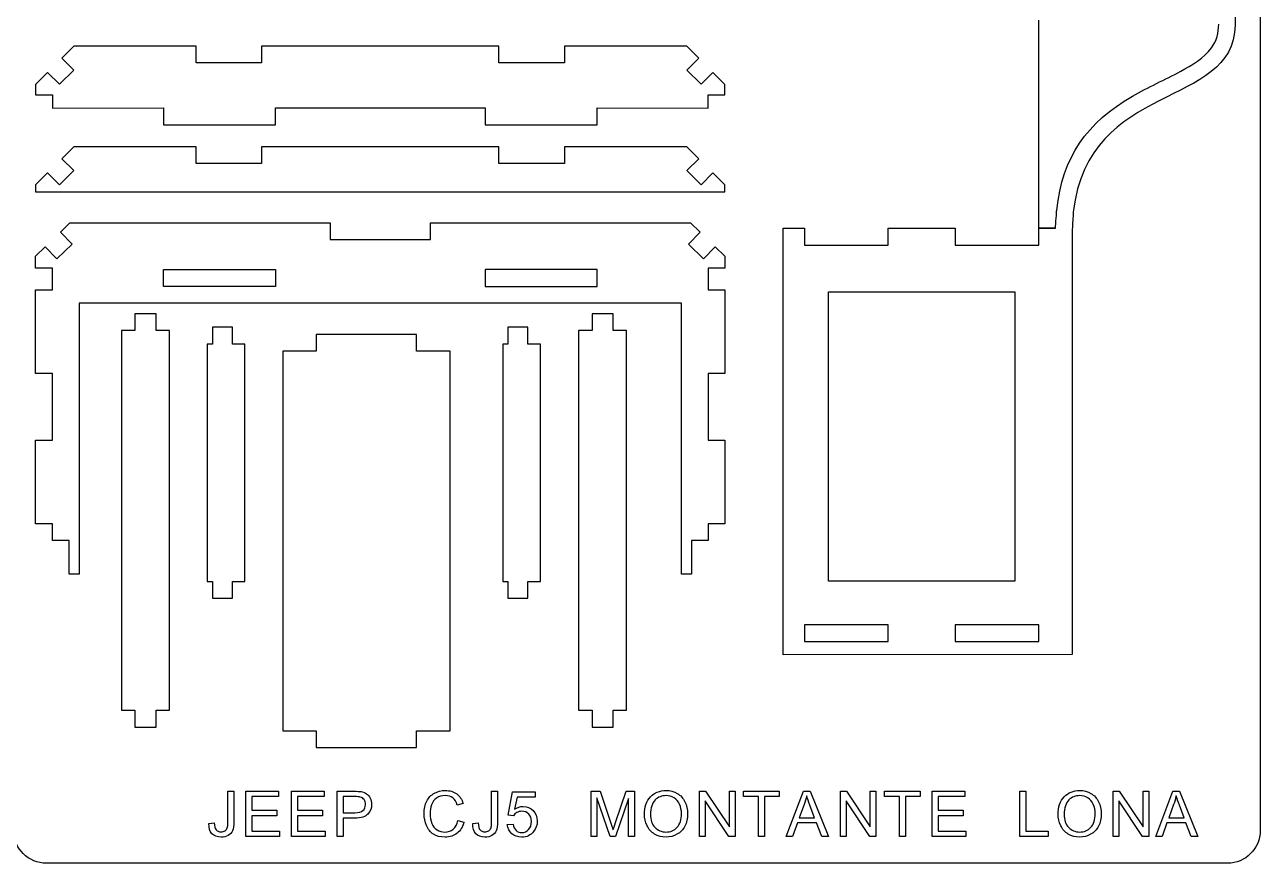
# Model space of a CAD drawing. Extents: x 5 to 585, y 8 to 489.
# Drawn here: x 390 to 578.3, y 7.9 to 135.8 of the extents above; entities that cross this region are included whole.
import ezdxf

# ---------------------------------------------------------------- set-up
doc = ezdxf.new("R2010")
doc.units = 0
doc.layers.get('0').update_dxf_attribs({"linetype": 'CONTINUOUS'})

msp = doc.modelspace()

# ---------------------------------------------------------------- linework, layer by layer
at = {"color": 5}
for p, q in [((578.326484, 292.93164), (578.326484, 12.93164)), ((573.326484, 7.93164), (393.326484, 7.93164))]:
    msp.add_line(p, q, dxfattribs=at)
at = {"color": 3}
for p, q in [((544.573089, 135.756221), (544.573089, 136.476321)), ((544.573089, 135.036121), (544.573089, 135.756221)), ((544.573089, 134.316021), (544.573089, 135.036121)), ((544.573089, 133.595921), (544.573089, 134.316021)), ((397.508484, 132.49604), (395.680084, 130.66764)), ((416.131284, 132.49604), (397.508484, 132.49604)), ((416.131284, 129.94604), (416.131284, 132.49604)), ((462.287184, 132.49604), (426.131284, 132.49604)), ((426.131284, 132.49604), (426.131284, 129.94604)), ((462.287184, 129.94604), (462.287184, 132.49604)), ((490.910084, 132.49604), (472.287184, 132.49604)), ((472.287184, 132.49604), (472.287184, 129.94604)), ((492.738484, 130.66764), (490.910084, 132.49604)), ((544.573089, 132.875821), (544.573089, 133.595921)), ((544.573089, 132.155721), (544.573089, 132.875821)), ((544.573089, 131.435621), (544.573089, 132.155721)), ((395.680084, 130.66764), (397.482884, 128.86474)), ((426.131284, 129.94604), (416.131284, 129.94604)), ((472.287184, 129.94604), (462.287184, 129.94604)), ((490.935684, 128.86474), (492.738484, 130.66764)), ((544.573089, 130.715521), (544.573089, 131.435621)), ((544.573089, 129.995421), (544.573089, 130.715521)), ((544.573089, 129.275321), (544.573089, 129.995421)), ((393.516684, 128.50414), (391.688284, 126.67564)), ((395.319484, 126.70134), (393.516684, 128.50414)), ((397.482884, 128.86474), (395.319484, 126.70134)), ((493.099084, 126.70134), (490.935684, 128.86474)), ((494.901884, 128.50414), (493.099084, 126.70134)), ((496.730284, 126.67564), (494.901884, 128.50414)), ((544.573089, 128.555221), (544.573089, 129.275321)), ((544.573089, 127.835121), (544.573089, 128.555221)), ((391.688284, 126.67564), (391.688284, 125.09674)), ((496.730384, 125.09674), (496.730284, 126.67564)), ((544.573089, 127.115021), (544.573089, 127.835121)), ((544.573089, 126.394921), (544.573089, 127.115021)), ((544.573089, 125.674721), (544.573089, 126.394921)), ((391.688284, 125.09674), (394.237784, 125.09664)), ((394.237784, 125.09664), (394.237784, 123.07094)), ((494.180784, 125.09664), (496.730384, 125.09674)), ((494.180784, 123.07094), (494.180784, 125.09664)), ((544.573089, 124.954621), (544.573089, 125.674721)), ((544.573089, 124.234521), (544.573089, 124.954621)), ((394.237784, 123.07094), (411.170584, 123.07864)), ((411.170584, 123.07864), (411.170584, 120.52064)), ((428.215884, 120.52064), (428.215884, 123.07864)), ((428.215884, 123.07864), (460.202784, 123.07864)), ((460.202784, 123.07864), (460.202784, 120.52064)), ((477.247984, 120.52064), (477.247984, 123.07864)), ((477.247984, 123.07864), (494.180784, 123.07094)), ((544.573089, 123.514421), (544.573089, 124.234521)), ((544.573089, 122.794321), (544.573089, 123.514421)), ((544.573089, 122.074221), (544.573089, 122.794321)), ((411.170584, 120.52064), (428.215884, 120.52064)), ((460.202784, 120.52064), (477.247984, 120.52064)), ((544.573089, 121.354121), (544.573089, 122.074221)), ((544.573089, 120.634021), (544.573089, 121.354121)), ((544.573089, 119.913921), (544.573089, 120.634021)), ((544.573089, 119.193821), (544.573089, 119.913921)), ((544.573089, 118.473721), (544.573089, 119.193821)), ((397.508484, 117.17844), (395.679984, 115.35004)), ((416.131284, 117.17844), (397.508484, 117.17844)), ((416.131284, 114.62844), (416.131284, 117.17844)), ((462.287184, 117.17844), (426.131284, 117.17844)), ((426.131284, 117.17844), (426.131284, 114.62844)), ((462.287184, 114.62844), (462.287184, 117.17844)), ((490.909984, 117.17844), (472.287184, 117.17844)), ((472.287184, 117.17844), (472.287184, 114.62844)), ((492.738384, 115.35004), (490.909984, 117.17844)), ((544.573089, 117.753621), (544.573089, 118.473721)), ((544.573089, 117.033521), (544.573089, 117.753621)), ((544.573089, 116.313421), (544.573089, 117.033521)), ((395.679984, 115.35004), (397.482784, 113.54724)), ((490.935584, 113.54724), (492.738384, 115.35004)), ((544.573089, 115.593321), (544.573089, 116.313421)), ((544.573089, 114.873221), (544.573089, 115.593321)), ((544.573089, 114.153021), (544.573089, 114.873221)), ((393.516584, 113.18664), (391.688184, 111.35814)), ((395.319384, 111.38384), (393.516584, 113.18664)), ((397.482784, 113.54724), (395.319384, 111.38384)), ((426.131284, 114.62844), (416.131284, 114.62844)), ((472.287184, 114.62844), (462.287184, 114.62844)), ((493.098984, 111.38384), (490.935584, 113.54724)), ((494.901784, 113.18664), (493.098984, 111.38384)), ((496.730284, 111.35814), (494.901784, 113.18664)), ((544.573089, 113.432921), (544.573089, 114.153021)), ((544.573089, 112.712821), (544.573089, 113.432921)), ((391.688184, 111.35814), (391.688184, 110.30214)), ((496.730284, 110.30214), (496.730284, 111.35814)), ((544.573089, 111.992721), (544.573089, 112.712821)), ((544.573089, 111.272621), (544.573089, 111.992721)), ((544.573089, 110.552521), (544.573089, 111.272621)), ((391.688184, 110.30214), (496.730284, 110.30214)), ((544.573089, 109.832421), (544.573089, 110.552521)), ((544.573489, 104.733221), (544.573089, 109.832421)), ((395.455684, 104.15364), (396.915784, 105.57784)), ((396.915784, 105.57784), (436.560484, 105.57774)), ((436.560484, 105.57774), (436.560484, 103.02814)), ((451.857884, 105.57774), (491.502584, 105.57784)), ((451.857884, 103.02814), (451.857884, 105.57774)), ((491.502584, 105.57784), (492.962684, 104.15364)), ((397.235984, 102.32854), (395.455684, 104.15364)), ((492.962684, 104.15364), (491.182384, 102.32854)), ((505.593589, 39.730321), (505.592989, 104.733321)), ((505.592989, 104.733321), (508.866789, 104.733321)), ((508.866789, 104.733321), (508.866789, 102.183721)), ((521.620789, 102.183721), (521.620789, 104.733321)), ((521.620789, 104.733321), (531.819089, 104.733221)), ((531.819089, 104.733221), (531.818989, 102.183621)), ((544.572989, 102.183621), (544.573089, 104.733221)), ((544.617189, 104.733221), (544.573489, 104.733221)), ((544.630289, 104.733221), (544.617189, 104.733221)), ((544.647189, 104.733221), (544.630289, 104.733221)), ((544.661589, 104.733221), (544.647189, 104.733221)), ((544.679489, 104.733221), (544.661589, 104.733221)), ((544.699089, 104.733221), (544.679489, 104.733221)), ((544.720089, 104.733221), (544.699089, 104.733221)), ((544.742689, 104.733221), (544.720089, 104.733221)), ((544.766689, 104.733221), (544.742689, 104.733221)), ((544.792089, 104.733221), (544.766689, 104.733221)), ((544.818889, 104.733221), (544.792089, 104.733221)), ((544.847089, 104.733221), (544.818889, 104.733221)), ((544.876589, 104.733221), (544.847089, 104.733221)), ((544.907489, 104.733221), (544.876589, 104.733221)), ((544.939589, 104.733221), (544.907489, 104.733221)), ((544.972989, 104.733221), (544.939589, 104.733221)), ((545.007589, 104.733221), (544.972989, 104.733221)), ((545.043389, 104.733221), (545.007589, 104.733221)), ((545.080389, 104.733221), (545.043389, 104.733221)), ((545.118489, 104.733221), (545.080389, 104.733221)), ((545.157689, 104.733221), (545.118489, 104.733221)), ((545.197989, 104.733221), (545.157689, 104.733221)), ((545.239389, 104.733221), (545.197989, 104.733221)), ((545.281689, 104.733221), (545.239389, 104.733221)), ((545.325089, 104.733221), (545.281689, 104.733221)), ((545.368089, 104.733221), (545.325089, 104.733221)), ((545.414689, 104.733221), (545.368089, 104.733221)), ((545.460789, 104.733221), (545.414689, 104.733221)), ((545.507889, 104.733221), (545.460789, 104.733221)), ((545.555689, 104.733221), (545.507889, 104.733221)), ((545.604389, 104.733221), (545.555689, 104.733221)), ((545.653889, 104.733221), (545.604389, 104.733221)), ((545.704189, 104.733221), (545.653889, 104.733221)), ((545.755089, 104.733221), (545.704189, 104.733221)), ((545.806789, 104.733221), (545.755089, 104.733221)), ((545.859089, 104.733221), (545.806789, 104.733221)), ((545.912089, 104.733221), (545.859089, 104.733221)), ((545.965689, 104.733221), (545.912089, 104.733221)), ((546.019889, 104.733221), (545.965689, 104.733221)), ((546.079589, 104.733221), (546.019889, 104.733221)), ((546.129889, 104.733221), (546.079589, 104.733221)), ((546.185689, 104.733221), (546.129889, 104.733221)), ((546.241889, 104.733221), (546.185689, 104.733221)), ((546.298589, 104.733221), (546.241889, 104.733221)), ((546.355589, 104.733221), (546.298589, 104.733221)), ((546.413089, 104.733221), (546.355589, 104.733221)), ((546.470889, 104.733221), (546.413089, 104.733221)), ((546.528989, 104.733221), (546.470889, 104.733221)), ((546.587389, 104.733221), (546.528989, 104.733221)), ((546.646089, 104.733221), (546.587389, 104.733221)), ((546.704989, 104.733221), (546.646089, 104.733221)), ((546.764089, 104.733221), (546.704989, 104.733221)), ((546.801989, 104.733221), (546.764089, 104.733221)), ((546.823389, 104.733221), (546.801989, 104.733221)), ((546.882889, 104.733221), (546.823389, 104.733221)), ((546.942389, 104.733221), (546.882889, 104.733221)), ((547.002089, 104.733221), (546.942389, 104.733221)), ((547.061789, 104.733221), (547.002089, 104.733221)), ((547.121489, 104.733221), (547.061789, 104.733221)), ((549.672189, 104.614121), (549.671689, 39.748021)), ((391.688184, 100.47854), (393.148184, 101.90274)), ((393.148184, 101.90274), (394.928484, 100.07764)), ((394.928484, 100.07764), (397.235984, 102.32854)), ((436.560484, 103.02814), (451.857884, 103.02814)), ((491.182384, 102.32854), (493.489884, 100.07764)), ((493.489884, 100.07764), (495.270184, 101.90274)), ((495.270184, 101.90274), (496.730284, 100.47854)), ((508.866789, 102.183721), (521.620789, 102.183721)), ((531.818989, 102.183621), (544.572989, 102.183621)), ((391.687884, 98.65244), (391.688184, 100.47854)), ((496.730284, 100.47854), (496.730484, 98.65244)), ((394.237384, 98.65204), (391.687884, 98.65244)), ((394.236884, 95.37914), (394.237384, 98.65204)), ((496.730484, 98.65244), (494.180984, 98.65204)), ((494.180984, 98.65204), (494.181584, 95.37914)), ((391.687584, 82.62554), (391.687284, 95.37964)), ((391.687284, 95.37964), (394.236884, 95.37914)), ((494.181584, 95.37914), (496.731184, 95.37964)), ((496.731184, 95.37964), (496.730884, 82.62554)), ((512.538689, 50.935121), (512.538289, 95.045021)), ((512.538289, 95.045021), (540.901589, 95.044921)), ((540.901589, 95.044921), (540.901389, 50.934921)), ((490.101384, 93.33974), (398.316984, 93.33974)), ((398.316984, 93.33974), (398.316984, 52.02454)), ((490.101384, 52.02454), (490.101384, 93.33974)), ((410.042684, 91.68654), (406.819184, 91.68654)), ((406.819184, 91.68654), (406.819184, 89.13704)), ((410.042684, 89.13704), (410.042684, 91.68654)), ((479.707384, 91.68654), (476.483884, 91.68654)), ((476.483884, 91.68654), (476.483884, 89.13704)), ((479.707384, 89.13704), (479.707384, 91.68654)), ((406.819184, 89.13704), (404.779584, 89.13704)), ((404.779584, 89.13704), (404.779584, 31.25884)), ((412.082384, 89.13704), (410.042684, 89.13704)), ((412.082384, 31.25884), (412.082384, 89.13704)), ((421.689084, 89.64594), (418.629584, 89.64594)), ((418.629584, 89.64594), (418.629584, 87.09634)), ((421.688984, 87.09634), (421.689084, 89.64594)), ((434.454484, 88.54944), (434.453384, 85.99984)), ((449.752384, 88.54944), (434.454484, 88.54944)), ((449.753584, 85.99984), (449.752384, 88.54944)), ((466.720884, 89.64594), (463.661384, 89.64594)), ((463.661384, 89.64594), (463.661384, 87.09634)), ((466.720784, 87.09634), (466.720884, 89.64594)), ((476.483884, 89.13704), (474.444284, 89.13704)), ((474.444284, 89.13704), (474.444284, 31.25884)), ((481.747084, 89.13704), (479.707384, 89.13704)), ((481.747084, 31.25884), (481.747084, 89.13704)), ((417.846584, 87.09634), (417.846484, 50.88024)), ((418.629584, 87.09634), (417.846584, 87.09634)), ((423.589984, 87.09624), (421.688984, 87.09634)), ((423.589984, 50.88014), (423.589984, 87.09624)), ((462.878384, 87.09634), (462.878284, 50.88024)), ((463.661384, 87.09634), (462.878384, 87.09634)), ((468.621784, 87.09624), (466.720784, 87.09634)), ((468.621784, 50.88014), (468.621784, 87.09624)), ((429.370184, 86.00254), (429.354184, 28.12964)), ((434.453384, 85.99984), (429.370184, 86.00254)), ((454.836784, 86.00254), (449.753584, 85.99984)), ((454.849384, 28.12964), (454.836784, 86.00254)), ((394.237184, 82.62554), (391.687584, 82.62554)), ((394.237184, 72.42724), (394.237184, 82.62554)), ((496.730884, 82.62554), (494.181184, 82.62554)), ((494.181184, 82.62554), (494.181184, 72.42724)), ((391.688184, 59.67314), (391.687584, 72.42724)), ((391.687584, 72.42724), (394.237184, 72.42724)), ((494.181184, 72.42724), (496.730884, 72.42724)), ((496.730884, 72.42724), (496.730284, 59.67314)), ((394.237184, 59.67444), (391.688184, 59.67314)), ((394.237684, 57.12484), (394.237184, 59.67444)), ((494.181184, 59.67444), (494.180584, 57.12484)), ((496.730284, 59.67314), (494.181184, 59.67444)), ((396.787284, 57.12364), (394.237684, 57.12484)), ((396.787284, 52.02454), (396.787284, 57.12364)), ((494.180584, 57.12484), (491.631184, 57.12364)), ((491.631184, 57.12364), (491.631184, 52.02454)), ((398.316984, 52.02454), (396.787284, 52.02454)), ((417.846484, 50.88024), (418.629584, 50.88014)), ((418.629584, 50.88014), (418.629584, 48.33074)), ((421.688984, 48.33074), (421.688984, 50.88014)), ((421.688984, 50.88014), (423.589984, 50.88014)), ((462.878284, 50.88024), (463.661384, 50.88014)), ((463.661384, 50.88014), (463.661384, 48.33074)), ((466.720784, 48.33074), (466.720784, 50.88014)), ((466.720784, 50.88014), (468.621784, 50.88014)), ((491.631184, 52.02454), (490.101384, 52.02454)), ((540.901389, 50.934921), (512.538689, 50.935121)), ((418.629584, 48.33074), (421.688984, 48.33074)), ((463.661384, 48.33074), (466.720784, 48.33074)), ((549.671689, 39.748021), (505.593589, 39.730321)), ((404.779584, 31.25884), (406.819184, 31.25884)), ((406.819184, 31.25884), (406.819184, 28.70924)), ((410.042684, 28.70924), (410.042684, 31.25884)), ((410.042684, 31.25884), (412.082384, 31.25884)), ((474.444284, 31.25884), (476.483884, 31.25884)), ((476.483884, 31.25884), (476.483884, 28.70924)), ((479.707384, 28.70924), (479.707384, 31.25884)), ((479.707384, 31.25884), (481.747084, 31.25884)), ((406.819184, 28.70924), (410.042684, 28.70924)), ((476.483884, 28.70924), (479.707384, 28.70924)), ((429.354184, 28.12964), (434.453284, 28.12834)), ((434.453284, 28.12834), (434.452384, 25.57904)), ((449.750284, 28.12834), (454.849384, 28.12964)), ((449.750984, 25.57904), (449.750284, 28.12834)), ((434.452384, 25.57904), (449.750984, 25.57904))]:
    msp.add_line(p, q, dxfattribs=at)
at = {"color": 7}
for p, q in [((411.170484, 95.88934), (411.170484, 98.43894)), ((411.170484, 98.43894), (428.215784, 98.43894)), ((428.215784, 98.43894), (428.215784, 95.88934)), ((477.247884, 98.43894), (460.202684, 98.43894)), ((460.202684, 98.43894), (460.202684, 95.88934)), ((477.247884, 95.88934), (477.247884, 98.43894)), ((428.215784, 95.88934), (411.170484, 95.88934)), ((460.202684, 95.88934), (477.247884, 95.88934)), ((508.866489, 44.306221), (508.866489, 41.756621)), ((521.620589, 44.306221), (508.866489, 44.306221)), ((521.620589, 41.756621), (521.620589, 44.306221)), ((544.573689, 44.302521), (531.818889, 44.306121)), ((531.818889, 44.306121), (531.818889, 41.756521)), ((544.572789, 41.756521), (544.573689, 44.302521)), ((508.866489, 41.756621), (521.620589, 41.756621)), ((531.818889, 41.756521), (544.572789, 41.756521))]:
    msp.add_line(p, q, dxfattribs=at)
at = {"color": 0}
for p, q in [((420.977218, 14.183348), (420.977218, 18.916722)), ((420.977218, 18.916722), (421.889546, 18.916722)), ((421.889546, 18.916722), (421.889546, 14.226281)), ((423.735669, 12.036694), (423.735669, 18.916722)), ((423.735669, 18.916722), (428.694441, 18.916722)), ((428.694441, 18.916722), (428.694441, 18.100993)), ((430.701564, 12.036694), (430.701564, 18.916722)), ((430.701564, 18.916722), (435.660336, 18.916722)), ((435.660336, 18.916722), (435.660336, 18.100993)), ((437.635258, 12.036694), (437.635258, 18.916722)), ((437.635258, 18.916722), (440.23271, 18.916722)), ((461.18406, 14.183348), (461.18406, 18.916722)), ((461.18406, 18.916722), (462.096388, 18.916722)), ((462.096388, 18.916722), (462.096388, 14.226281)), ((463.717112, 15.288875), (464.382575, 18.830856)), ((464.382575, 18.830856), (467.806489, 18.830856)), ((467.806489, 18.830856), (467.806489, 18.02586)), ((476.350175, 12.036694), (476.350175, 18.916722)), ((476.350175, 18.916722), (477.7133, 18.916722)), ((477.7133, 18.916722), (479.355491, 14.043816)), ((480.053154, 14.129682), (481.695345, 18.916722)), ((481.695345, 18.916722), (482.929671, 18.916722)), ((482.929671, 18.916722), (482.929671, 12.036694)), ((492.847216, 12.036694), (492.847216, 18.916722)), ((492.847216, 18.916722), (493.781011, 18.916722)), ((493.781011, 18.916722), (497.408857, 13.507152)), ((497.408857, 13.507152), (497.408857, 18.916722)), ((497.408857, 18.916722), (498.278252, 18.916722)), ((498.278252, 18.916722), (498.278252, 12.036694)), ((499.576978, 18.100993), (499.576978, 18.916722)), ((499.576978, 18.916722), (505.018748, 18.916722)), ((505.018748, 18.916722), (505.018748, 18.100993)), ((506.081342, 12.036694), (508.710994, 18.916722)), ((508.710994, 18.916722), (509.709188, 18.916722)), ((509.709188, 18.916722), (512.521306, 12.036694)), ((514.324496, 12.036694), (514.324496, 18.916722)), ((514.324496, 18.916722), (515.25829, 18.916722)), ((515.25829, 18.916722), (518.886137, 13.507152)), ((518.886137, 13.507152), (518.886137, 18.916722)), ((518.886137, 18.916722), (519.755532, 18.916722)), ((519.755532, 18.916722), (519.755532, 12.036694)), ((521.054258, 18.100993), (521.054258, 18.916722)), ((521.054258, 18.916722), (526.496027, 18.916722)), ((526.496027, 18.916722), (526.496027, 18.100993)), ((528.34215, 12.036694), (528.34215, 18.916722)), ((528.34215, 18.916722), (533.300923, 18.916722)), ((533.300923, 18.916722), (533.300923, 18.100993)), ((541.683609, 12.036694), (541.683609, 18.916722)), ((541.683609, 18.916722), (542.595937, 18.916722)), ((542.595937, 18.916722), (542.595937, 12.852422)), ((555.894463, 12.036694), (555.894463, 18.916722)), ((555.894463, 18.916722), (556.828258, 18.916722)), ((556.828258, 18.916722), (560.456104, 13.507152)), ((560.456104, 13.507152), (560.456104, 18.916722)), ((560.456104, 18.916722), (561.325499, 18.916722)), ((561.325499, 18.916722), (561.325499, 12.036694)), ((562.388093, 12.036694), (565.017745, 18.916722)), ((565.017745, 18.916722), (566.01594, 18.916722)), ((566.01594, 18.916722), (568.828057, 12.036694)), ((428.694441, 18.100993), (424.647997, 18.100993)), ((424.647997, 18.100993), (424.647997, 16.008005)), ((435.660336, 18.100993), (431.613892, 18.100993)), ((431.613892, 18.100993), (431.613892, 16.008005)), ((440.307843, 18.100993), (438.547586, 18.100993)), ((438.547586, 18.100993), (438.547586, 15.643073)), ((456.837084, 17.027666), (455.946222, 16.813)), ((465.058771, 18.02586), (464.683107, 16.169004)), ((467.806489, 18.02586), (465.058771, 18.02586)), ((479.226692, 12.036694), (477.230303, 17.897061)), ((477.230303, 17.897061), (477.230303, 12.036694)), ((482.049543, 17.800461), (480.042421, 12.036694)), ((482.049543, 12.036694), (482.049543, 17.800461)), ((497.344457, 12.036694), (493.716611, 17.446263)), ((493.716611, 17.446263), (493.716611, 12.036694)), ((501.841699, 18.100993), (499.576978, 18.100993)), ((501.841699, 12.036694), (501.841699, 18.100993)), ((505.018748, 18.100993), (502.754027, 18.100993)), ((502.754027, 18.100993), (502.754027, 12.036694)), ((518.821737, 12.036694), (515.193891, 17.446263)), ((515.193891, 17.446263), (515.193891, 12.036694)), ((523.318979, 18.100993), (521.054258, 18.100993)), ((523.318979, 12.036694), (523.318979, 18.100993)), ((526.496027, 18.100993), (524.231307, 18.100993)), ((524.231307, 18.100993), (524.231307, 12.036694)), ((533.300923, 18.100993), (529.254479, 18.100993)), ((529.254479, 18.100993), (529.254479, 16.008005)), ((560.391704, 12.036694), (556.763858, 17.446263)), ((556.763858, 17.446263), (556.763858, 12.036694)), ((424.647997, 16.008005), (428.436843, 16.008005)), ((428.436843, 15.192276), (424.647997, 15.192276)), ((424.647997, 15.192276), (424.647997, 12.852422)), ((428.436843, 16.008005), (428.436843, 15.192276)), ((431.613892, 16.008005), (435.402737, 16.008005)), ((435.402737, 15.192276), (431.613892, 15.192276)), ((431.613892, 15.192276), (431.613892, 12.852422)), ((435.402737, 16.008005), (435.402737, 15.192276)), ((438.547586, 15.643073), (440.32931, 15.643073)), ((464.511374, 15.181543), (463.717112, 15.288875)), ((508.807593, 16.8774), (508.056264, 14.859544)), ((510.396118, 14.859544), (509.687722, 16.770067)), ((529.254479, 16.008005), (533.043324, 16.008005)), ((533.043324, 15.192276), (529.254479, 15.192276)), ((529.254479, 15.192276), (529.254479, 12.852422)), ((533.043324, 16.008005), (533.043324, 15.192276)), ((565.114345, 16.8774), (564.363016, 14.859544)), ((566.702869, 14.859544), (565.994473, 16.770067)), ((418.100701, 13.990149), (418.916429, 14.097482)), ((440.307843, 14.827345), (438.547586, 14.827345)), ((438.547586, 14.827345), (438.547586, 12.036694)), ((456.042822, 14.45168), (456.95515, 14.215548)), ((458.307542, 13.990149), (459.123271, 14.097482)), ((463.566846, 13.839884), (464.457708, 13.904283)), ((507.787932, 14.118949), (507.047336, 12.036694)), ((510.685916, 14.118949), (507.787932, 14.118949)), ((508.056264, 14.859544), (510.396118, 14.859544)), ((511.480178, 12.036694), (510.685916, 14.118949)), ((564.094684, 14.118949), (563.354088, 12.036694)), ((566.992668, 14.118949), (564.094684, 14.118949)), ((564.363016, 14.859544), (566.702869, 14.859544)), ((567.78693, 12.036694), (566.992668, 14.118949)), ((428.855441, 12.036694), (423.735669, 12.036694)), ((424.647997, 12.852422), (428.855441, 12.852422)), ((428.855441, 12.852422), (428.855441, 12.036694)), ((435.821335, 12.036694), (430.701564, 12.036694)), ((431.613892, 12.852422), (435.821335, 12.852422)), ((435.821335, 12.852422), (435.821335, 12.036694)), ((438.547586, 12.036694), (437.635258, 12.036694)), ((477.230303, 12.036694), (476.350175, 12.036694)), ((480.042421, 12.036694), (479.226692, 12.036694)), ((482.929671, 12.036694), (482.049543, 12.036694)), ((493.716611, 12.036694), (492.847216, 12.036694)), ((498.278252, 12.036694), (497.344457, 12.036694)), ((502.754027, 12.036694), (501.841699, 12.036694)), ((507.047336, 12.036694), (506.081342, 12.036694)), ((512.521306, 12.036694), (511.480178, 12.036694)), ((515.193891, 12.036694), (514.324496, 12.036694)), ((519.755532, 12.036694), (518.821737, 12.036694)), ((524.231307, 12.036694), (523.318979, 12.036694)), ((533.461922, 12.036694), (528.34215, 12.036694)), ((529.254479, 12.852422), (533.461922, 12.852422)), ((533.461922, 12.852422), (533.461922, 12.036694)), ((545.976918, 12.036694), (541.683609, 12.036694)), ((542.595937, 12.852422), (545.976918, 12.852422)), ((545.976918, 12.852422), (545.976918, 12.036694)), ((556.763858, 12.036694), (555.894463, 12.036694)), ((561.325499, 12.036694), (560.391704, 12.036694)), ((563.354088, 12.036694), (562.388093, 12.036694)), ((568.828057, 12.036694), (567.78693, 12.036694))]:
    msp.add_line(p, q, dxfattribs=at)
at = {"color": 3}
for points in [[(574.496789, 157.207521), (574.496789, 150.047021), (574.496789, 142.886621), (574.496789, 135.726121)], [(574.496789, 135.726121), (574.240189, 122.772621), (552.140089, 127.379021), (549.820689, 107.230521)], [(570.898089, 132.247421), (571.674889, 133.334821), (571.975389, 134.523921), (571.989189, 135.850521)], [(566.223389, 128.680821), (567.869389, 129.560821), (569.794089, 130.702121), (570.898089, 132.247421)], [(558.846489, 124.874521), (561.252389, 126.269821), (563.778689, 127.373721), (566.223389, 128.680821)], [(547.306589, 107.512421), (548.138689, 115.602521), (551.934389, 120.865821), (558.846489, 124.874521)], [(547.121489, 104.733221), (547.159489, 105.472421), (547.277989, 107.233621), (547.306589, 107.512421)], [(549.820689, 107.230521), (549.771189, 106.398121), (549.721689, 105.446521), (549.672189, 104.614121)], [(544.573089, 104.733221), (544.573089, 104.733221), (545.847089, 104.733221), (547.121489, 104.733221)]]:
    msp.add_open_spline(points, degree=3, dxfattribs=at)
at = {"color": 0}
for points in [[(440.23271, 18.916722), (440.683508, 18.916722), (441.026972, 18.895255), (441.273838, 18.852322)], [(441.273838, 18.852322), (441.606569, 18.798656), (441.885634, 18.691323), (442.121766, 18.530324)], [(452.457908, 18.61619), (452.951639, 18.895255), (453.509769, 19.034788), (454.121566, 19.034788)], [(454.121566, 19.034788), (454.808495, 19.034788), (455.388092, 18.863055), (455.860356, 18.508857)], [(485.387591, 18.068793), (485.988654, 18.71279), (486.782916, 19.034788), (487.759644, 19.034788)], [(487.759644, 19.034788), (488.392907, 19.034788), (488.961771, 18.884522), (489.476968, 18.58399)], [(548.434838, 18.068793), (549.035901, 18.71279), (549.830164, 19.034788), (550.806891, 19.034788)], [(550.806891, 19.034788), (551.440155, 19.034788), (552.009018, 18.884522), (552.524215, 18.58399)], [(441.155772, 18.036593), (441.005506, 18.079526), (440.726441, 18.100993), (440.307843, 18.100993)], [(441.735368, 17.639462), (441.585103, 17.832661), (441.391904, 17.972194), (441.155772, 18.036593)], [(441.950034, 16.898866), (441.950034, 17.177932), (441.885634, 17.424797), (441.735368, 17.639462)], [(442.121766, 18.530324), (442.347165, 18.380058), (442.529631, 18.154659), (442.679897, 17.864861)], [(442.679897, 17.864861), (442.808696, 17.585796), (442.883829, 17.263798), (442.883829, 16.920333)], [(450.880117, 15.525007), (450.880117, 16.233403), (451.008917, 16.866667), (451.287982, 17.40333)], [(451.287982, 17.40333), (451.556313, 17.939994), (451.942711, 18.337125), (452.457908, 18.61619)], [(452.779907, 17.875594), (452.425709, 17.617996), (452.178843, 17.285264), (452.028578, 16.855933)], [(454.110833, 18.251259), (453.584902, 18.251259), (453.144838, 18.133193), (452.779907, 17.875594)], [(455.24856, 17.907794), (454.948028, 18.133193), (454.572363, 18.251259), (454.110833, 18.251259)], [(455.946222, 16.813), (455.795956, 17.306731), (455.559824, 17.671662), (455.24856, 17.907794)], [(455.860356, 18.508857), (456.321887, 18.165393), (456.643885, 17.671662), (456.837084, 17.027666)], [(484.464529, 15.385475), (484.464529, 16.523202), (484.765061, 17.424797), (485.387591, 18.068793)], [(486.095987, 17.585796), (485.634456, 17.145732), (485.398324, 16.405136), (485.398324, 15.374742)], [(487.759644, 18.251259), (487.115648, 18.251259), (486.568251, 18.036593), (486.095987, 17.585796)], [(488.993971, 17.907794), (488.629039, 18.133193), (488.221175, 18.251259), (487.759644, 18.251259)], [(489.820433, 16.9418), (489.637967, 17.349664), (489.358902, 17.671662), (488.993971, 17.907794)], [(489.476968, 18.58399), (489.981432, 18.283459), (490.36783, 17.854128), (490.646895, 17.306731)], [(490.646895, 17.306731), (490.904493, 16.770067), (491.044026, 16.158271), (491.044026, 15.460608)], [(509.193991, 18.208326), (509.097391, 17.757528), (508.968592, 17.317464), (508.807593, 16.8774)], [(509.687722, 16.770067), (509.473056, 17.349664), (509.301324, 17.821928), (509.193991, 18.208326)], [(547.511777, 15.385475), (547.511777, 16.523202), (547.812308, 17.424797), (548.434838, 18.068793)], [(549.143234, 17.585796), (548.681703, 17.145732), (548.445571, 16.405136), (548.445571, 15.374742)], [(550.806891, 18.251259), (550.162895, 18.251259), (549.615498, 18.036593), (549.143234, 17.585796)], [(552.041218, 17.907794), (551.676287, 18.133193), (551.268422, 18.251259), (550.806891, 18.251259)], [(552.86768, 16.9418), (552.685214, 17.349664), (552.406149, 17.671662), (552.041218, 17.907794)], [(552.524215, 18.58399), (553.028679, 18.283459), (553.415077, 17.854128), (553.694142, 17.306731)], [(553.694142, 17.306731), (553.95174, 16.770067), (554.091273, 16.158271), (554.091273, 15.460608)], [(565.500743, 18.208326), (565.404143, 17.757528), (565.275344, 17.317464), (565.114345, 16.8774)], [(565.994473, 16.770067), (565.779808, 17.349664), (565.608075, 17.821928), (565.500743, 18.208326)], [(442.325698, 15.439141), (441.960767, 15.031277), (441.284571, 14.827345), (440.307843, 14.827345)], [(440.32931, 15.643073), (440.908906, 15.643073), (441.327504, 15.750406), (441.574369, 15.975805)], [(441.574369, 15.975805), (441.821235, 16.19047), (441.950034, 16.491002), (441.950034, 16.898866)], [(442.883829, 16.920333), (442.883829, 16.340736), (442.701363, 15.847006), (442.325698, 15.439141)], [(451.245049, 13.678884), (451.008917, 14.247748), (450.880117, 14.859544), (450.880117, 15.525007)], [(452.028578, 16.855933), (451.889045, 16.426602), (451.813912, 15.986538), (451.813912, 15.535741)], [(451.813912, 15.535741), (451.813912, 14.956144), (451.899778, 14.440947), (452.071511, 14.000883)], [(465.026571, 15.66454), (464.811906, 15.546474), (464.640174, 15.385475), (464.511374, 15.181543)], [(464.683107, 16.169004), (465.090971, 16.448069), (465.531035, 16.598335), (465.992566, 16.598335)], [(465.767167, 15.857739), (465.488102, 15.857739), (465.241237, 15.793339), (465.026571, 15.66454)], [(466.829761, 15.439141), (466.572163, 15.718206), (466.217965, 15.857739), (465.767167, 15.857739)], [(465.992566, 16.598335), (466.593629, 16.598335), (467.098093, 16.394403), (467.505958, 15.975805)], [(467.237626, 14.301414), (467.237626, 14.773678), (467.108826, 15.160076), (466.829761, 15.439141)], [(467.505958, 15.975805), (467.913822, 15.567941), (468.128487, 15.031277), (468.128487, 14.365814)], [(484.86166, 13.668151), (484.604062, 14.204815), (484.464529, 14.784412), (484.464529, 15.385475)], [(485.398324, 15.374742), (485.398324, 14.54828), (485.61299, 13.89355), (486.063787, 13.421286)], [(489.444768, 13.421286), (489.884832, 13.89355), (490.110231, 14.580479), (490.110231, 15.471341)], [(490.110231, 15.471341), (490.110231, 16.029471), (490.013632, 16.512469), (489.820433, 16.9418)], [(491.044026, 15.460608), (491.044026, 14.773678), (490.904493, 14.151148), (490.625428, 13.593018)], [(547.908908, 13.668151), (547.651309, 14.204815), (547.511777, 14.784412), (547.511777, 15.385475)], [(548.445571, 15.374742), (548.445571, 14.54828), (548.660237, 13.89355), (549.111034, 13.421286)], [(552.492015, 13.421286), (552.93208, 13.89355), (553.157478, 14.580479), (553.157478, 15.471341)], [(553.157478, 15.471341), (553.157478, 16.029471), (553.060879, 16.512469), (552.86768, 16.9418)], [(554.091273, 15.460608), (554.091273, 14.773678), (553.95174, 14.151148), (553.672675, 13.593018)], [(418.562231, 12.433825), (418.240233, 12.777289), (418.079234, 13.30322), (418.100701, 13.990149)], [(418.916429, 14.097482), (418.937896, 13.582285), (419.034495, 13.217354), (419.216961, 13.024155)], [(420.537154, 12.895355), (420.698153, 12.991955), (420.816219, 13.131487), (420.880618, 13.313953)], [(420.880618, 13.313953), (420.945018, 13.496419), (420.977218, 13.786217), (420.977218, 14.183348)], [(421.889546, 14.226281), (421.889546, 13.657418), (421.825147, 13.217354), (421.685614, 12.895355)], [(452.307643, 12.369425), (451.846112, 12.669957), (451.491914, 13.099288), (451.245049, 13.678884)], [(452.071511, 14.000883), (452.243243, 13.571552), (452.500842, 13.23882), (452.865773, 13.024155)], [(455.323692, 13.142221), (455.67789, 13.432019), (455.914022, 13.872083), (456.042822, 14.45168)], [(456.95515, 14.215548), (456.761951, 13.474952), (456.418486, 12.906089), (455.924756, 12.508958)], [(458.769073, 12.433825), (458.447075, 12.777289), (458.286076, 13.30322), (458.307542, 13.990149)], [(459.123271, 14.097482), (459.144738, 13.582285), (459.241337, 13.217354), (459.423803, 13.024155)], [(460.743995, 12.895355), (460.904995, 12.991955), (461.023061, 13.131487), (461.08746, 13.313953)], [(461.08746, 13.313953), (461.15186, 13.496419), (461.18406, 13.786217), (461.18406, 14.183348)], [(462.096388, 14.226281), (462.096388, 13.657418), (462.031988, 13.217354), (461.892456, 12.895355)], [(464.243043, 12.444558), (463.856645, 12.788023), (463.631246, 13.260287), (463.566846, 13.839884)], [(464.457708, 13.904283), (464.522108, 13.474952), (464.672373, 13.152954), (464.908505, 12.938289)], [(466.819028, 13.077821), (467.098093, 13.378353), (467.237626, 13.786217), (467.237626, 14.301414)], [(468.128487, 14.365814), (468.128487, 13.743284), (467.946022, 13.20662), (467.58109, 12.755823)], [(479.355491, 14.043816), (479.505757, 13.593018), (479.61309, 13.260287), (479.688223, 13.034888)], [(479.688223, 13.034888), (479.752622, 13.281753), (479.881422, 13.646685), (480.053154, 14.129682)], [(486.020854, 12.390892), (485.505657, 12.691423), (485.119259, 13.120754), (484.86166, 13.668151)], [(486.063787, 13.421286), (486.514585, 12.949022), (487.072715, 12.702157), (487.748911, 12.702157)], [(487.748911, 12.702157), (488.43584, 12.702157), (488.993971, 12.938289), (489.444768, 13.421286)], [(490.625428, 13.593018), (490.346363, 13.045621), (489.938499, 12.627024), (489.423302, 12.347959)], [(549.068101, 12.390892), (548.552904, 12.691423), (548.166506, 13.120754), (547.908908, 13.668151)], [(549.111034, 13.421286), (549.561832, 12.949022), (550.119962, 12.702157), (550.796158, 12.702157)], [(550.796158, 12.702157), (551.483088, 12.702157), (552.041218, 12.938289), (552.492015, 13.421286)], [(553.672675, 13.593018), (553.39361, 13.045621), (552.985746, 12.627024), (552.470549, 12.347959)], [(419.957557, 11.918628), (419.356494, 11.918628), (418.88423, 12.09036), (418.562231, 12.433825)], [(419.216961, 13.024155), (419.388694, 12.830956), (419.624826, 12.734356), (419.946824, 12.734356)], [(419.946824, 12.734356), (420.172222, 12.734356), (420.365421, 12.788023), (420.537154, 12.895355)], [(421.020151, 12.165493), (420.719619, 12.004494), (420.365421, 11.918628), (419.957557, 11.918628)], [(421.685614, 12.895355), (421.546081, 12.573357), (421.320683, 12.337225), (421.020151, 12.165493)], [(454.110833, 11.918628), (453.370237, 11.918628), (452.769173, 12.068893), (452.307643, 12.369425)], [(452.865773, 13.024155), (453.219971, 12.809489), (453.606369, 12.702157), (454.0357, 12.702157)], [(454.0357, 12.702157), (454.540163, 12.702157), (454.969494, 12.841689), (455.323692, 13.142221)], [(455.924756, 12.508958), (455.431025, 12.12256), (454.829962, 11.918628), (454.110833, 11.918628)], [(460.164399, 11.918628), (459.563335, 11.918628), (459.091071, 12.09036), (458.769073, 12.433825)], [(459.423803, 13.024155), (459.595535, 12.830956), (459.831667, 12.734356), (460.153665, 12.734356)], [(460.153665, 12.734356), (460.379064, 12.734356), (460.572263, 12.788023), (460.743995, 12.895355)], [(461.226993, 12.165493), (460.926461, 12.004494), (460.572263, 11.918628), (460.164399, 11.918628)], [(461.892456, 12.895355), (461.752923, 12.573357), (461.527524, 12.337225), (461.226993, 12.165493)], [(465.777901, 11.918628), (465.155371, 11.918628), (464.650907, 12.09036), (464.243043, 12.444558)], [(464.908505, 12.938289), (465.144637, 12.723623), (465.434436, 12.61629), (465.777901, 12.61629)], [(465.777901, 12.61629), (466.185765, 12.61629), (466.539963, 12.766556), (466.819028, 13.077821)], [(467.58109, 12.755823), (467.15176, 12.197693), (466.550696, 11.918628), (465.777901, 11.918628)], [(487.759644, 11.918628), (487.115648, 11.918628), (486.536051, 12.068893), (486.020854, 12.390892)], [(489.423302, 12.347959), (488.908104, 12.068893), (488.360708, 11.918628), (487.759644, 11.918628)], [(550.806891, 11.918628), (550.162895, 11.918628), (549.583298, 12.068893), (549.068101, 12.390892)], [(552.470549, 12.347959), (551.955352, 12.068893), (551.407955, 11.918628), (550.806891, 11.918628)]]:
    msp.add_open_spline(points, degree=3, dxfattribs=at)
at = {"color": 5}
for points in [[(393.326484, 7.93164), (390.576484, 7.93164), (388.326484, 10.18174), (388.326484, 12.93164)], [(578.326484, 12.93164), (578.326484, 10.18174), (576.076484, 7.93164), (573.326484, 7.93164)]]:
    msp.add_open_spline(points, degree=3, dxfattribs=at)

doc.saveas('drawing.dxf')
